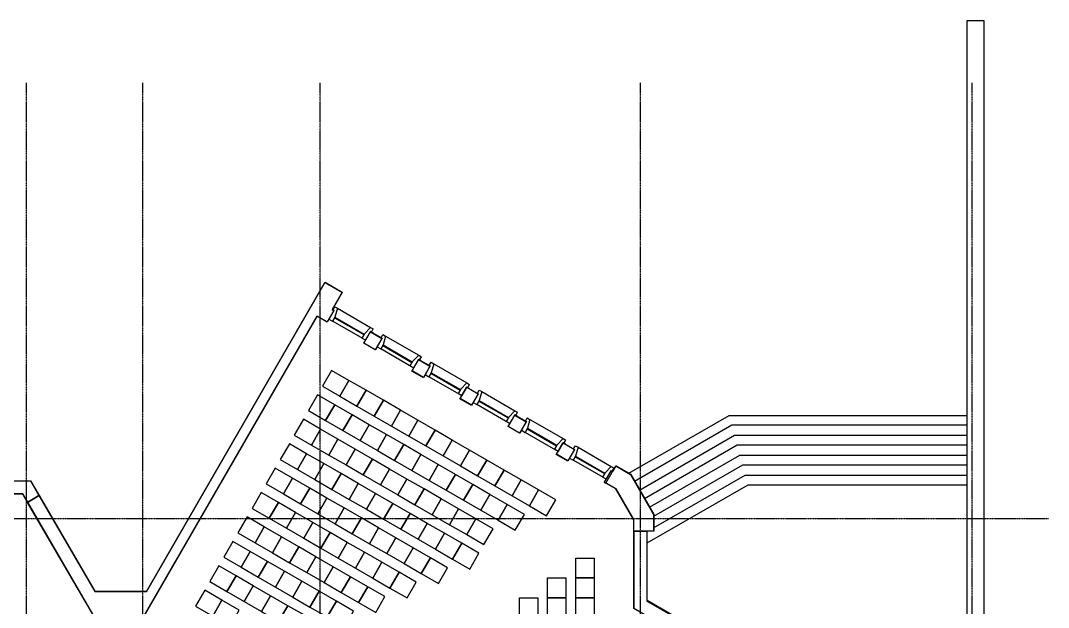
# Model space of a CAD drawing. Header units: millimetres. Extents: x -58291 to 85267, y -25390 to 74943.
# Drawn here: x 54285 to 85267, y 43093 to 60776 of the extents above; entities that cross this region are included whole.
import ezdxf

# ---------------------------------------------------------------- set-up
doc = ezdxf.new("R2010")
doc.units = ezdxf.units.MM
doc.linetypes.add('PCENTRE', pattern=[50.8, 31.75, -6.35, 6.35, -6.35])
doc.linetypes.add('PCENTRE2', pattern=[28.575, 19.05, -3.175, 3.175, -3.175])
for name, color, linetype in [('Basement 01 - Curtain Walls', 1, 'Continuous'), ('Basement 01 - Doors Windows and Openings', 1, 'Continuous'), ('Basement 01 - General', 1, 'Continuous'), ('Basement 01 - Stairs', 8, 'Continuous'), ('Basement 01 - Structural Members', 5, 'Continuous'), ('Boundaries_and_building_grids', 140, 'PCENTRE2'), ('COLUMNS_P5', 5, 'Continuous'), ('SHOPFITTING', 4, 'Continuous'), ('WA_EXT', 7, 'Continuous'), ('WN', 4, 'Continuous')]:
    doc.layers.add(name, color=color, linetype=linetype)

msp = doc.modelspace()

# ---------------------------------------------------------------- linework, layer by layer
at = {"layer": 'Basement 01 - Curtain Walls', "color": 3, "linetype": 'Continuous', "lineweight": -3}
for p, q in [((63703, 52059, -4600), (63758, 52154, -4600)), ((63703, 52059, -4600), (63730, 52043, -4600)), ((63758, 52154, -4600), (63837, 52108, -4600)), ((63837, 52108, -4600), (63761, 51840, -4600)), ((63730, 52043, -4600), (63580, 51783, -4600)), ((63580, 51783, -4600), (63691, 51719, -4600)), ((63761, 51840, -4600), (63691, 51719, -4600)), ((64620, 51182, -4600), (63691, 51719, -4600)), ((64837, 51531, -4600), (64642, 51331, -4600)), ((64837, 51531, -4600), (64916, 51485, -4600)), ((64861, 51390, -4600), (64916, 51485, -4600)), ((64642, 51331, -4600), (64572, 51210, -4600)), ((64684, 51146, -4600), (64572, 51210, -4600)), ((64834, 51405, -4600), (64684, 51146, -4600)), ((64861, 51390, -4600), (64834, 51405, -4600)), ((65180, 51205, -4600), (65030, 50946, -4600)), ((65153, 51221, -4600), (65208, 51316, -4600)), ((65153, 51221, -4600), (65180, 51205, -4600)), ((65208, 51316, -4600), (65288, 51271, -4600)), ((65288, 51271, -4600), (65212, 51003, -4600)), ((65030, 50946, -4600), (65142, 50881, -4600)), ((65212, 51003, -4600), (65142, 50881, -4600)), ((66071, 50345, -4600), (65142, 50881, -4600)), ((66287, 50693, -4600), (66093, 50494, -4600)), ((66284, 50568, -4600), (66134, 50308, -4600)), ((66312, 50552, -4600), (66284, 50568, -4600)), ((66287, 50693, -4600), (66367, 50647, -4600)), ((66312, 50552, -4600), (66367, 50647, -4600)), ((66093, 50494, -4600), (66023, 50372, -4600)), ((66134, 50308, -4600), (66023, 50372, -4600)), ((66631, 50368, -4600), (66481, 50108, -4600)), ((66604, 50383, -4600), (66659, 50479, -4600)), ((66604, 50383, -4600), (66631, 50368, -4600)), ((66659, 50479, -4600), (66738, 50433, -4600)), ((66738, 50433, -4600), (66662, 50165, -4600)), ((66481, 50108, -4600), (66592, 50044, -4600)), ((66662, 50165, -4600), (66592, 50044, -4600)), ((67521, 49507, -4600), (66592, 50044, -4600)), ((67544, 49656, -4600), (67474, 49535, -4600)), ((67738, 49856, -4600), (67544, 49656, -4600)), ((67735, 49730, -4600), (67585, 49470, -4600)), ((67762, 49715, -4600), (67735, 49730, -4600)), ((67738, 49856, -4600), (67817, 49810, -4600)), ((67762, 49715, -4600), (67817, 49810, -4600)), ((68054, 49546, -4600), (68109, 49641, -4600)), ((68109, 49641, -4600), (68189, 49595, -4600)), ((68189, 49595, -4600), (68113, 49327, -4600)), ((67585, 49470, -4600), (67474, 49535, -4600)), ((68081, 49530, -4600), (67931, 49270, -4600)), ((67931, 49270, -4600), (68043, 49206, -4600)), ((68113, 49327, -4600), (68043, 49206, -4600)), ((68054, 49546, -4600), (68081, 49530, -4600)), ((68972, 48670, -4600), (68043, 49206, -4600)), ((69188, 49018, -4600), (68994, 48818, -4600)), ((69188, 49018, -4600), (69268, 48972, -4600)), ((69213, 48877, -4600), (69268, 48972, -4600)), ((68994, 48818, -4600), (68924, 48697, -4600)), ((69036, 48633, -4600), (68924, 48697, -4600)), ((69186, 48893, -4600), (69036, 48633, -4600)), ((69213, 48877, -4600), (69186, 48893, -4600)), ((69532, 48693, -4600), (69382, 48433, -4600)), ((69505, 48708, -4600), (69560, 48804, -4600)), ((69505, 48708, -4600), (69532, 48693, -4600)), ((69560, 48804, -4600), (69639, 48758, -4600)), ((69639, 48758, -4600), (69563, 48490, -4600)), ((69382, 48433, -4600), (69493, 48369, -4600)), ((69563, 48490, -4600), (69493, 48369, -4600)), ((70422, 47832, -4600), (69493, 48369, -4600)), ((70639, 48180, -4600), (70445, 47981, -4600)), ((70636, 48055, -4600), (70486, 47795, -4600)), ((70663, 48039, -4600), (70636, 48055, -4600)), ((70639, 48180, -4600), (70718, 48135, -4600)), ((70663, 48039, -4600), (70718, 48135, -4600)), ((70445, 47981, -4600), (70375, 47860, -4600)), ((70486, 47795, -4600), (70375, 47860, -4600)), ((70982, 47855, -4600), (70832, 47595, -4600)), ((70955, 47871, -4600), (71010, 47966, -4600)), ((70955, 47871, -4600), (70982, 47855, -4600)), ((71010, 47966, -4600), (71090, 47920, -4600)), ((71090, 47920, -4600), (71014, 47652, -4600)), ((70832, 47595, -4600), (70944, 47531, -4600)), ((71014, 47652, -4600), (70944, 47531, -4600)), ((71873, 46995, -4600), (70944, 47531, -4600)), ((71895, 47143, -4600), (71825, 47022, -4600)), ((72089, 47343, -4600), (71895, 47143, -4600)), ((72087, 47217, -4600), (71937, 46958, -4600)), ((72087, 47217, -4600), (72114, 47202, -4600)), ((72089, 47343, -4600), (72169, 47297, -4600)), ((72114, 47202, -4600), (72169, 47297, -4600)), ((72114, 47202, -4600), (72114, 47202, -4600)), ((71937, 46958, -4600), (71825, 47022, -4600))]:
    msp.add_line(p, q, dxfattribs=at)
at = {"layer": 'Basement 01 - Doors Windows and Openings', "color": 1, "linetype": 'Continuous', "lineweight": -3}
for p, q in [((63837, 52108, -4600), (64837, 51531, -4600)), ((63751, 51823, -4600), (64632, 51314, -4600)), ((63761, 51840, -4600), (64642, 51331, -4600)), ((65288, 51271, -4600), (66287, 50693, -4600)), ((65202, 50985, -4600), (66083, 50476, -4600)), ((65212, 51003, -4600), (66093, 50494, -4600)), ((66738, 50433, -4600), (67738, 49856, -4600)), ((66652, 50148, -4600), (67534, 49639, -4600)), ((66662, 50165, -4600), (67544, 49656, -4600)), ((68189, 49595, -4600), (69188, 49018, -4600)), ((68103, 49310, -4600), (68984, 48801, -4600)), ((68113, 49327, -4600), (68994, 48818, -4600)), ((69639, 48758, -4600), (70639, 48180, -4600)), ((69553, 48472, -4600), (70435, 47964, -4600)), ((69563, 48490, -4600), (70445, 47981, -4600)), ((71090, 47920, -4600), (72089, 47343, -4600)), ((71004, 47635, -4600), (71885, 47126, -4600)), ((71014, 47652, -4600), (71895, 47143, -4600))]:
    msp.add_line(p, q, dxfattribs=at)
at = {"layer": 'Basement 01 - General', "color": 2, "linetype": 'Continuous', "lineweight": -3}
for p, q in [((82817, 18926, -4600), (82817, 60776, -4600)), ((82817, 60776, -4600), (83317, 60776, -4600)), ((83317, 60776, -4600), (83317, 18426, -4600))]:
    msp.add_line(p, q, dxfattribs=at)
at = {"layer": 'Basement 01 - Stairs', "color": 8, "linetype": 'Continuous', "lineweight": -3}
for p, q in [((72617, 47134, -4600), (75641, 48880, -4600)), ((75641, 48880, -4600), (82817, 48880, -4600)), ((75722, 48580, -4600), (72795, 46890, -4600)), ((82817, 48580, -4600), (75722, 48580, -4600)), ((72945, 46630, -4600), (75802, 48280, -4600)), ((75802, 48280, -4600), (82817, 48280, -4600)), ((75882, 47980, -4600), (73095, 46370, -4600)), ((82817, 47980, -4600), (75882, 47980, -4600)), ((73245, 46111, -4600), (75963, 47680, -4600)), ((75963, 47680, -4600), (82817, 47680, -4600)), ((76043, 47380, -4600), (73367, 45835, -4600)), ((82817, 47380, -4600), (76043, 47380, -4600)), ((73367, 45489, -4600), (76124, 47080, -4600)), ((76124, 47080, -4600), (82817, 47080, -4600)), ((76204, 46780, -4600), (73167, 45027, -4600)), ((82817, 46780, -4600), (76204, 46780, -4600))]:
    msp.add_line(p, q, dxfattribs=at)
at = {"layer": 'Basement 01 - Structural Members', "color": 5, "linetype": 'Continuous', "lineweight": -3, "extrusion": (0, 0, -1), "elevation": 4600}
for points in [[(-63725, 52038), (-63525, 51691), (-63217, 51869), (-57852, 42576), (-56642, 42576), (-56059, 43576), (-54496, 46259), (-54841, 46461), (-56522, 43576), (-58083, 43576), (-63457, 52885), (-63977, 52585), (-63677, 52065)], [(-72131, 47184), (-72082, 47212), (-71881, 46866), (-71931, 46838)], [(-73167, 45388), (-73167, 43297), (-79159, 39823), (-78958, 39477), (-72767, 43066), (-72767, 45388)]]:
    msp.add_lwpolyline(points, close=True, dxfattribs=at)
at = {"layer": 'Basement 01 - Structural Members', "color": 5, "linetype": 'Continuous', "lineweight": -3, "elevation": -4600}
for points in [[(64629, 51054), (64829, 51400), (65175, 51200), (64975, 50854), (64629, 51054)], [(66079, 50216), (66279, 50563), (66626, 50363), (66426, 50016), (66079, 50216)], [(67530, 49379), (67730, 49725), (68076, 49525), (67876, 49179), (67530, 49379)], [(68980, 48541), (69180, 48888), (69527, 48688), (69327, 48341), (68980, 48541)], [(70431, 47704), (70631, 48050), (70977, 47850), (70777, 47504), (70431, 47704)]]:
    msp.add_lwpolyline(points, dxfattribs=at)
for points in [[(72672, 47102), (73367, 45898), (73367, 45388), (72767, 45388), (72767, 45737), (72232, 46663), (71931, 46838), (72230, 47357), (72672, 47102)], [(54067, 46506), (54067, 46906), (54582, 46906), (54841, 46461), (54496, 46259), (54352, 46506)]]:
    msp.add_lwpolyline(points, close=True, dxfattribs=at)
at = {"layer": 'Boundaries_and_building_grids', "color": 140, "linetype": 'PCENTRE', "lineweight": -3}
for p, q in [((54467, 16476), (54467, 58896)), ((57967, 16476), (57967, 58896)), ((63317, 16476), (63317, 58896)), ((72967, 16476), (72967, 58896)), ((82967, 16476), (82967, 58896)), ((45867, 45776), (85267, 45776))]:
    msp.add_line(p, q, dxfattribs=at)
at = {"layer": 'COLUMNS_P5', "linetype": 'Continuous'}
for points in [[(54846, 46466), (56527, 43581), (58088, 43581), (63462, 52890), (63982, 52590), (63682, 52071), (63730, 52043), (63530, 51697), (63222, 51874), (57857, 42581), (56647, 42581), (56064, 43581), (54501, 46265)], [(72677, 47107), (73372, 45904), (73372, 45394), (72772, 45394), (72772, 45742), (72238, 46667), (71887, 46871), (72087, 47218), (72136, 47189), (72236, 47362), (72677, 47107)], [(54501, 46265), (54357, 46511), (54072, 46511), (54072, 46911), (54587, 46911), (54846, 46466)], [(79164, 39828), (73172, 43302), (73172, 45394), (72772, 45394), (72772, 43072), (78963, 39482)]]:
    msp.add_lwpolyline(points, close=True, dxfattribs=at)
at = {"layer": 'SHOPFITTING', "linetype": 'Continuous'}
for points in [[(63662, 50235), (63387, 49759), (63906, 49458), (64181, 49935), (63662, 50235)], [(64181, 49935), (63906, 49458), (64426, 49158), (64701, 49635), (64181, 49935)], [(64701, 49635), (64426, 49158), (64945, 48858), (65220, 49335), (64701, 49635)], [(63237, 49499), (62962, 49022), (63481, 48722), (63756, 49199), (63237, 49499)], [(65220, 49335), (64945, 48858), (65465, 48558), (65740, 49035), (65220, 49335)], [(63756, 49199), (63481, 48722), (64001, 48422), (64276, 48899), (63756, 49199)], [(65740, 49035), (65465, 48558), (65984, 48258), (66259, 48735), (65740, 49035)], [(62812, 48763), (62537, 48286), (63056, 47986), (63331, 48463), (62812, 48763)], [(64276, 48899), (64001, 48422), (64520, 48122), (64795, 48599), (64276, 48899)], [(66259, 48735), (65984, 48258), (66504, 47958), (66779, 48435), (66259, 48735)], [(63331, 48463), (63056, 47986), (63576, 47686), (63851, 48163), (63331, 48463)], [(64795, 48599), (64520, 48122), (65040, 47822), (65315, 48299), (64795, 48599)], [(66779, 48435), (66504, 47958), (67024, 47658), (67299, 48135), (66779, 48435)], [(62387, 48026), (62112, 47550), (62631, 47250), (62906, 47726), (62387, 48026)], [(63851, 48163), (63576, 47686), (64095, 47386), (64370, 47862), (63851, 48163)], [(65315, 48299), (65040, 47822), (65559, 47522), (65834, 47999), (65315, 48299)], [(67299, 48135), (67024, 47658), (67543, 47358), (67818, 47835), (67299, 48135)], [(62906, 47726), (62631, 47250), (63151, 46950), (63426, 47426), (62906, 47726)], [(64370, 47862), (64095, 47386), (64615, 47086), (64890, 47562), (64370, 47862)], [(65834, 47999), (65559, 47522), (66079, 47222), (66354, 47699), (65834, 47999)], [(67818, 47835), (67543, 47358), (68063, 47058), (68338, 47535), (67818, 47835)], [(63426, 47426), (63151, 46950), (63670, 46650), (63945, 47126), (63426, 47426)], [(64890, 47562), (64615, 47086), (65134, 46786), (65409, 47262), (64890, 47562)], [(66354, 47699), (66079, 47222), (66599, 46922), (66874, 47398), (66354, 47699)], [(68338, 47535), (68063, 47058), (68582, 46758), (68857, 47234), (68338, 47535)], [(61962, 47290), (61687, 46814), (62206, 46514), (62481, 46990), (61962, 47290)], [(63945, 47126), (63670, 46650), (64190, 46350), (64465, 46826), (63945, 47126)], [(65409, 47262), (65134, 46786), (65654, 46486), (65929, 46962), (65409, 47262)], [(66874, 47398), (66599, 46922), (67118, 46622), (67393, 47098), (66874, 47398)], [(67393, 47098), (67118, 46622), (67638, 46322), (67913, 46798), (67393, 47098)], [(68857, 47234), (68582, 46758), (69102, 46458), (69377, 46934), (68857, 47234)], [(62481, 46990), (62206, 46514), (62726, 46214), (63001, 46690), (62481, 46990)], [(64465, 46826), (64190, 46350), (64709, 46050), (64984, 46526), (64465, 46826)], [(65929, 46962), (65654, 46486), (66174, 46186), (66449, 46662), (65929, 46962)], [(67913, 46798), (67638, 46322), (68157, 46022), (68432, 46498), (67913, 46798)], [(69377, 46934), (69102, 46458), (69622, 46158), (69897, 46634), (69377, 46934)], [(61537, 46554), (61262, 46078), (61781, 45778), (62056, 46254), (61537, 46554)], [(63001, 46690), (62726, 46214), (63245, 45914), (63520, 46390), (63001, 46690)], [(64984, 46526), (64709, 46050), (65229, 45750), (65504, 46226), (64984, 46526)], [(66449, 46662), (66174, 46186), (66693, 45886), (66968, 46362), (66449, 46662)], [(68432, 46498), (68157, 46022), (68677, 45722), (68952, 46198), (68432, 46498)], [(69897, 46634), (69622, 46158), (70141, 45858), (70416, 46334), (69897, 46634)], [(62056, 46254), (61781, 45778), (62301, 45478), (62576, 45954), (62056, 46254)], [(63520, 46390), (63245, 45914), (63765, 45614), (64040, 46090), (63520, 46390)], [(65504, 46226), (65229, 45750), (65749, 45450), (66024, 45926), (65504, 46226)], [(66968, 46362), (66693, 45886), (67213, 45586), (67488, 46062), (66968, 46362)], [(68952, 46198), (68677, 45722), (69197, 45422), (69472, 45898), (68952, 46198)], [(62576, 45954), (62301, 45478), (62820, 45178), (63095, 45654), (62576, 45954)], [(64040, 46090), (63765, 45614), (64284, 45314), (64559, 45790), (64040, 46090)], [(66024, 45926), (65749, 45450), (66268, 45150), (66543, 45626), (66024, 45926)], [(67488, 46062), (67213, 45586), (67732, 45286), (68007, 45762), (67488, 46062)], [(61112, 45818), (60837, 45342), (61356, 45042), (61631, 45518), (61112, 45818)], [(63095, 45654), (62820, 45178), (63340, 44878), (63615, 45354), (63095, 45654)], [(64559, 45790), (64284, 45314), (64804, 45014), (65079, 45490), (64559, 45790)], [(66543, 45626), (66268, 45150), (66788, 44850), (67063, 45326), (66543, 45626)], [(68007, 45762), (67732, 45286), (68252, 44986), (68527, 45462), (68007, 45762)], [(61631, 45518), (61356, 45042), (61876, 44742), (62151, 45218), (61631, 45518)], [(63615, 45354), (63340, 44878), (63859, 44578), (64134, 45054), (63615, 45354)], [(65079, 45490), (64804, 45014), (65324, 44714), (65599, 45190), (65079, 45490)], [(67063, 45326), (66788, 44850), (67307, 44550), (67582, 45026), (67063, 45326)], [(60687, 45082), (60412, 44606), (60931, 44306), (61206, 44782), (60687, 45082)], [(62151, 45218), (61876, 44742), (62395, 44442), (62670, 44918), (62151, 45218)], [(64134, 45054), (63859, 44578), (64379, 44278), (64654, 44754), (64134, 45054)], [(65599, 45190), (65324, 44714), (65843, 44414), (66118, 44890), (65599, 45190)], [(67582, 45026), (67307, 44550), (67827, 44250), (68102, 44726), (67582, 45026)], [(61206, 44782), (60931, 44306), (61451, 44006), (61726, 44482), (61206, 44782)], [(62670, 44918), (62395, 44442), (62915, 44142), (63190, 44618), (62670, 44918)], [(63190, 44618), (62915, 44142), (63434, 43842), (63709, 44318), (63190, 44618)], [(64654, 44754), (64379, 44278), (64899, 43978), (65174, 44454), (64654, 44754)], [(66118, 44890), (65843, 44414), (66363, 44114), (66638, 44590), (66118, 44890)], [(60262, 44346), (59987, 43870), (60506, 43569), (60781, 44046), (60262, 44346)], [(61726, 44482), (61451, 44006), (61970, 43706), (62245, 44182), (61726, 44482)], [(63709, 44318), (63434, 43842), (63954, 43542), (64229, 44018), (63709, 44318)], [(65174, 44454), (64899, 43978), (65418, 43678), (65693, 44154), (65174, 44454)], [(66638, 44590), (66363, 44114), (66882, 43814), (67157, 44290), (66638, 44590)], [(71572, 44581), (71572, 43981), (71022, 43981), (71022, 44581), (71572, 44581)], [(60781, 44046), (60506, 43569), (61026, 43269), (61301, 43746), (60781, 44046)], [(62245, 44182), (61970, 43706), (62490, 43406), (62765, 43882), (62245, 44182)], [(64229, 44018), (63954, 43542), (64474, 43242), (64749, 43718), (64229, 44018)], [(65693, 44154), (65418, 43678), (65938, 43378), (66213, 43854), (65693, 44154)], [(61301, 43746), (61026, 43269), (61545, 42969), (61820, 43446), (61301, 43746)], [(62765, 43882), (62490, 43406), (63009, 43105), (63284, 43582), (62765, 43882)], [(64749, 43718), (64474, 43242), (64993, 42942), (65268, 43418), (64749, 43718)], [(70722, 43981), (70722, 43381), (70172, 43381), (70172, 43981), (70722, 43981)], [(71572, 43981), (71572, 43381), (71022, 43381), (71022, 43981), (71572, 43981)], [(59837, 43610), (59562, 43133), (60081, 42833), (60356, 43310), (59837, 43610)], [(61820, 43446), (61545, 42969), (62065, 42669), (62340, 43146), (61820, 43446)], [(63284, 43582), (63009, 43105), (63529, 42805), (63804, 43282), (63284, 43582)], [(69872, 43381), (69872, 42781), (69322, 42781), (69322, 43381), (69872, 43381)], [(70722, 43381), (70722, 42781), (70172, 42781), (70172, 43381), (70722, 43381)], [(71572, 43381), (71572, 42781), (71022, 42781), (71022, 43381), (71572, 43381)], [(60356, 43310), (60081, 42833), (60601, 42533), (60876, 43010), (60356, 43310)], [(62340, 43146), (62065, 42669), (62584, 42369), (62859, 42846), (62340, 43146)], [(63804, 43282), (63529, 42805), (64049, 42505), (64324, 42982), (63804, 43282)]]:
    msp.add_lwpolyline(points, dxfattribs=at)
at = {"layer": 'WA_EXT', "linetype": 'Continuous'}
for p, q in [((63703, 52059), (63758, 52154)), ((63703, 52059), (63730, 52043)), ((63758, 52154), (63837, 52108)), ((63837, 52108), (63761, 51840)), ((63730, 52043), (63580, 51783)), ((63580, 51783), (63691, 51719)), ((63761, 51840), (63691, 51719)), ((64620, 51182), (63691, 51719)), ((64837, 51531), (64642, 51331)), ((64837, 51531), (64916, 51485)), ((64861, 51390), (64916, 51485)), ((64642, 51331), (64572, 51210)), ((64684, 51146), (64572, 51210)), ((64834, 51405), (64684, 51146)), ((64909, 51362), (64882, 51378)), ((65180, 51205), (65030, 50946)), ((65153, 51221), (65208, 51316)), ((65153, 51221), (65180, 51205)), ((65208, 51316), (65288, 51271)), ((65288, 51271), (65212, 51003)), ((65030, 50946), (65142, 50881)), ((65212, 51003), (65142, 50881)), ((66071, 50345), (65142, 50881)), ((66287, 50693), (66093, 50494)), ((66284, 50568), (66134, 50308)), ((66287, 50693), (66367, 50647)), ((66312, 50552), (66367, 50647)), ((66359, 50525), (66332, 50540)), ((66093, 50494), (66023, 50372)), ((66134, 50308), (66023, 50372)), ((66631, 50368), (66481, 50108)), ((66604, 50383), (66659, 50479)), ((66604, 50383), (66631, 50368)), ((66659, 50479), (66738, 50433)), ((66738, 50433), (66662, 50165)), ((66481, 50108), (66592, 50044)), ((66662, 50165), (66592, 50044)), ((67521, 49507), (66592, 50044)), ((67544, 49656), (67474, 49535)), ((67738, 49856), (67544, 49656)), ((67735, 49730), (67585, 49470)), ((67738, 49856), (67817, 49810)), ((67762, 49715), (67817, 49810)), ((67810, 49687), (67783, 49703)), ((68054, 49546), (68109, 49641)), ((68109, 49641), (68189, 49595)), ((68189, 49595), (68113, 49327)), ((67585, 49470), (67474, 49535)), ((68081, 49530), (67931, 49270)), ((67931, 49270), (68043, 49206)), ((68113, 49327), (68043, 49206)), ((68054, 49546), (68081, 49530)), ((68972, 48670), (68043, 49206)), ((69188, 49018), (68994, 48818)), ((69188, 49018), (69268, 48972)), ((69213, 48877), (69268, 48972)), ((68994, 48818), (68924, 48697)), ((69036, 48633), (68924, 48697)), ((69186, 48893), (69036, 48633)), ((69260, 48849), (69233, 48865)), ((69532, 48693), (69382, 48433)), ((69505, 48708), (69560, 48804)), ((69505, 48708), (69532, 48693)), ((69560, 48804), (69639, 48758)), ((69639, 48758), (69563, 48490)), ((69382, 48433), (69493, 48369)), ((69563, 48490), (69493, 48369)), ((70422, 47832), (69493, 48369)), ((70639, 48180), (70445, 47981)), ((70636, 48055), (70486, 47795)), ((70639, 48180), (70718, 48135)), ((70663, 48039), (70718, 48135)), ((70711, 48012), (70684, 48028)), ((70445, 47981), (70375, 47860)), ((70486, 47795), (70375, 47860)), ((70982, 47855), (70832, 47595)), ((70955, 47871), (71010, 47966)), ((70955, 47871), (70982, 47855)), ((71010, 47966), (71090, 47920)), ((71090, 47920), (71014, 47652)), ((70832, 47595), (70944, 47531)), ((71014, 47652), (70944, 47531)), ((71873, 46995), (70944, 47531)), ((71895, 47143), (71825, 47022)), ((72089, 47343), (71895, 47143)), ((72087, 47217), (71937, 46958)), ((72089, 47343), (72169, 47297)), ((72114, 47202), (72169, 47297)), ((71937, 46958), (71825, 47022))]:
    msp.add_line(p, q, dxfattribs=at)
for points in [[(64634, 51059), (64834, 51405), (65180, 51205), (64980, 50859), (64634, 51059)], [(66084, 50221), (66284, 50568), (66631, 50368), (66431, 50021), (66084, 50221)], [(67535, 49384), (67735, 49730), (68081, 49530), (67881, 49184), (67535, 49384)], [(68985, 48546), (69186, 48893), (69532, 48693), (69332, 48346), (68985, 48546)], [(70436, 47709), (70636, 48055), (70982, 47855), (70782, 47509), (70436, 47709)]]:
    msp.add_lwpolyline(points, dxfattribs=at)
at = {"layer": 'WN', "linetype": 'Continuous'}
for p, q in [((63837, 52108), (64837, 51531)), ((63751, 51823), (64632, 51314)), ((63761, 51840), (64642, 51331)), ((65288, 51271), (66287, 50693)), ((65202, 50985), (66083, 50476)), ((65212, 51003), (66093, 50494)), ((66738, 50433), (67738, 49856)), ((66652, 50148), (67534, 49639)), ((66662, 50165), (67544, 49656)), ((68189, 49595), (69188, 49018)), ((68103, 49310), (68984, 48801)), ((68113, 49327), (68994, 48818)), ((69639, 48758), (70639, 48180)), ((69553, 48472), (70435, 47964)), ((69563, 48490), (70445, 47981)), ((71090, 47920), (72089, 47343)), ((71004, 47635), (71885, 47126)), ((71014, 47652), (71895, 47143))]:
    msp.add_line(p, q, dxfattribs=at)

doc.saveas('drawing.dxf')
